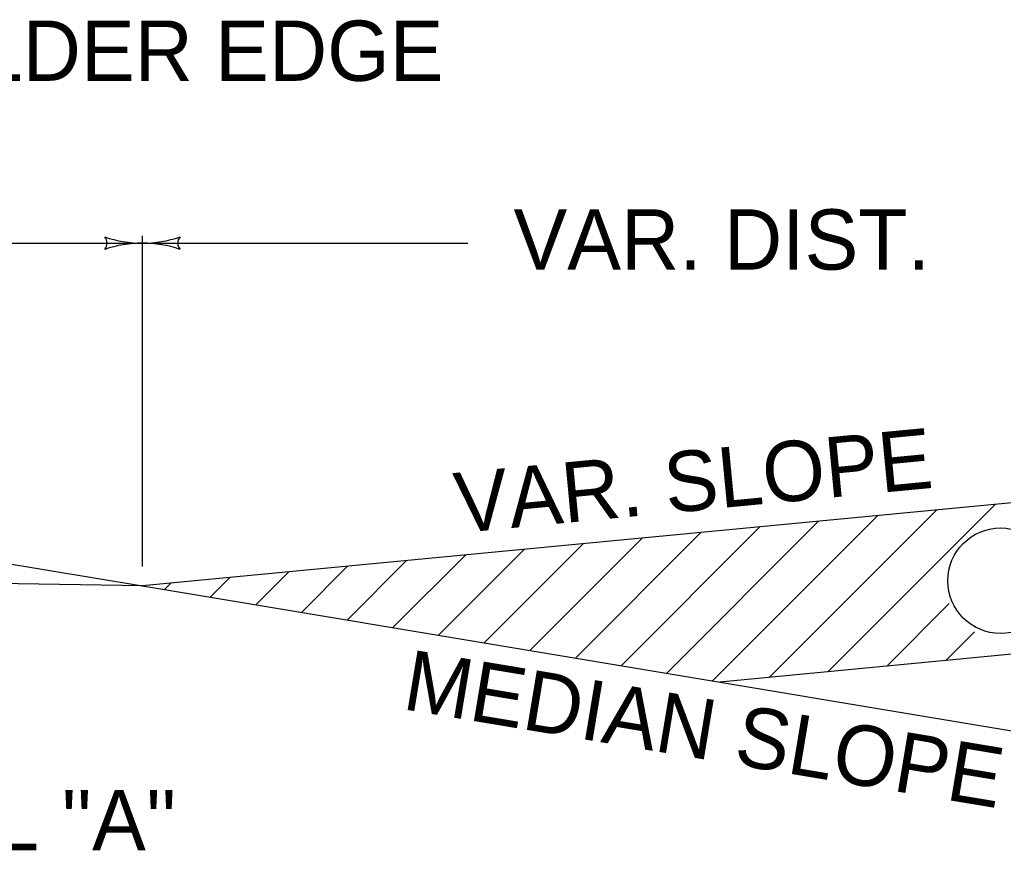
# Model space of a CAD drawing. Extents: x 997.6 to 1036.7, y 998.9 to 1022.9.
# Drawn here: x 1011.342 to 1014.607, y 1005.278 to 1008.034 of the extents above; entities that cross this region are included whole.
import ezdxf

# ---------------------------------------------------------------- set-up
doc = ezdxf.new("R2010")
doc.units = 0
doc.layers.add('Level 1', color=7, linetype='Continuous')
doc.layers.add('Level 11', color=7, linetype='Continuous')

msp = doc.modelspace()

# ---------------------------------------------------------------- linework, layer by layer
at = {"layer": 'Level 1'}
for p, q in [((1011.7494, 1006.22), (1011.7494, 1007.3168)), ((1011.0487, 1007.2928), (1011.7494, 1007.2928)), ((1011.7494, 1007.2928), (1012.8302, 1007.2928)), ((1015.8044, 1006.5428), (1011.7494, 1006.1556)), ((1009.8012, 1006.4803), (1011.7497, 1006.1556)), ((1014.025, 1005.8705), (1014.5803, 1006.4258)), ((1013.6412, 1005.8403), (1014.1893, 1006.3885)), ((1013.8295, 1005.8518), (1014.3848, 1006.4072)), ((1013.3382, 1005.8908), (1013.7985, 1006.3512)), ((1013.4897, 1005.8655), (1013.994, 1006.3698)), ((1013.1866, 1005.9161), (1013.603, 1006.3325)), ((1012.8836, 1005.9666), (1013.2123, 1006.2953)), ((1013.0351, 1005.9413), (1013.4078, 1006.3139)), ((1012.5805, 1006.017), (1012.8214, 1006.2579)), ((1012.732, 1005.9918), (1013.0168, 1006.2766)), ((1012.2774, 1006.0676), (1012.4304, 1006.2206)), ((1012.429, 1006.0423), (1012.6259, 1006.2393)), ((1011.7494, 1006.1556), (1008.1643, 1006.2115)), ((1012.1259, 1006.0928), (1012.2351, 1006.2019)), ((1011.7495, 1006.1556), (1011.7497, 1006.1556)), ((1011.7497, 1006.1556), (1015.8044, 1005.4798)), ((1011.8228, 1006.1433), (1011.8441, 1006.1646)), ((1011.9744, 1006.1181), (1012.0396, 1006.1833)), ((1014.2203, 1005.8892), (1014.4278, 1006.0967)), ((1015.8044, 1006.0405), (1013.6658, 1005.8363)), ((1014.4158, 1005.9078), (1014.5117, 1006.0037))]:
    msp.add_line(p, q, dxfattribs=at)
for centre, radius, start, end in [((1011.6009, 1007.2928), 0.0312, 318.7746, 40.8913), ((1011.7494, 1007.6834), 0.3906, 251.3472, 269.9939), ((1011.7494, 1007.6834), 0.3906, 270, 288.6688), ((1011.898, 1007.2927), 0.0312, 138.7746, 220.8913), ((1011.7494, 1006.9021), 0.3906, 90, 108.6688), ((1011.7494, 1007.6834), 0.3906, 269.9878, 270), ((1011.7494, 1006.9021), 0.3906, 89.9878, 90), ((1011.7494, 1006.9021), 0.3906, 71.3472, 89.9939)]:
    msp.add_arc(centre, radius, start, end, dxfattribs=at)
at = {"layer": 'Level 11'}
msp.add_circle((1014.5978, 1006.1728), 0.175, dxfattribs=at)

# ---------------------------------------------------------------- texts
at = {"layer": 'Level 1'}
for s, p in [('SHOULDER EDGE', (1010.4308, 1007.8313)), ('VAR. DIST.', (1012.9813, 1007.2049)), ("DETAIL ''A''", (1010.4697, 1005.2783))]:
    msp.add_text(s, height=0.2, dxfattribs=at).set_placement(p)
for s, rotation, p in [('VAR. SLOPE', 5.4536, (1012.7956, 1006.3303)), ('MEDIAN SLOPE', 350.5383, (1012.6084, 1005.7475))]:
    msp.add_text(s, height=0.2, rotation=rotation, dxfattribs=at).set_placement(p)

doc.saveas('drawing.dxf')
